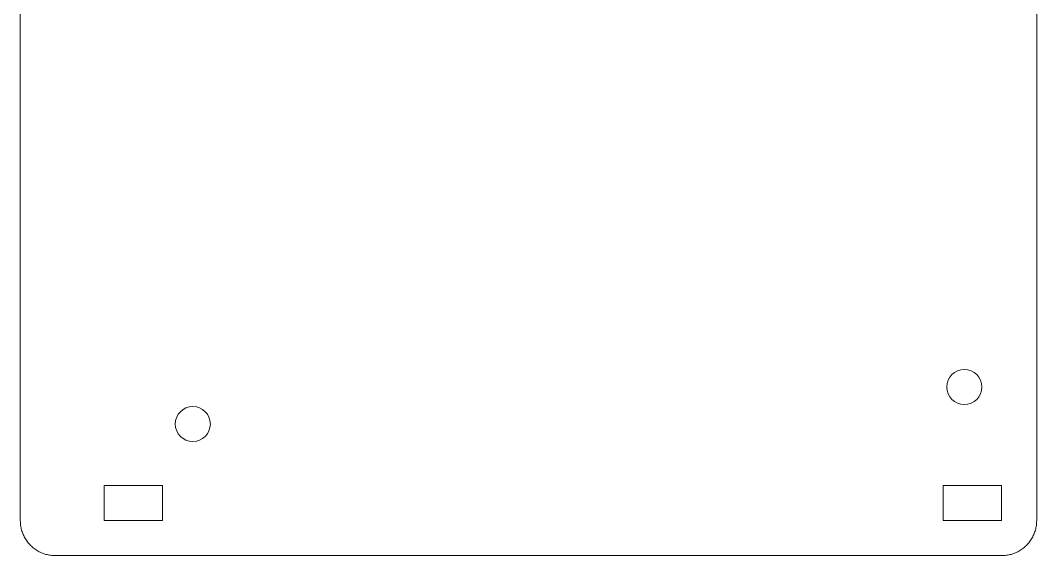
# Model space of a CAD drawing. Header units: millimetres. Extents: x 0 to 177, y 0 to 92.
# Drawn here: x 90 to 177, y 0 to 45.7 of the extents above; entities that cross this region are included whole.
import ezdxf

# ---------------------------------------------------------------- set-up
doc = ezdxf.new("R2010")
doc.units = ezdxf.units.MM
doc.header["$MEASUREMENT"] = 0
doc.layers.add('layer 1', color=7, linetype='Continuous')

msp = doc.modelspace()

# ---------------------------------------------------------------- linework, layer by layer
at = {"layer": 'layer 1', "lineweight": 9}
for points in [[(89.9999, 67.6598), (89.9999, 67.6598), (89.9999, 2.9564), (89.9999, 2.9564)], [(176.9998, 2.9564), (176.9998, 2.9564), (176.9998, 67.6598), (176.9998, 67.6598)], [(97.1834, 5.9564), (97.1834, 5.9564), (102.1834, 5.9564), (102.1834, 5.9564)], [(97.1834, 2.9564), (97.1834, 2.9564), (97.1834, 5.9564), (97.1834, 5.9564)], [(102.1834, 5.9564), (102.1834, 5.9564), (102.1834, 2.9564), (102.1834, 2.9564)], [(173.9998, 5.9564), (173.9998, 5.9564), (168.9998, 5.9564), (168.9998, 5.9564)], [(168.9998, 5.9564), (168.9998, 5.9564), (168.9998, 2.9564), (168.9998, 2.9564)], [(173.9998, 2.9564), (173.9998, 2.9564), (173.9998, 5.9564), (173.9998, 5.9564)], [(89.9999, 2.9564), (89.9999, 2.9564), (90.0017, 2.854), (90.0017, 2.854)], [(90.0017, 2.854), (90.0017, 2.854), (90.0069, 2.7517), (90.0069, 2.7517)], [(90.0069, 2.7517), (90.0069, 2.7517), (90.0157, 2.6496), (90.0157, 2.6496)], [(90.0157, 2.6496), (90.0157, 2.6496), (90.0279, 2.5479), (90.0279, 2.5479)], [(102.1834, 2.9564), (102.1834, 2.9564), (97.1834, 2.9564), (97.1834, 2.9564)], [(168.9998, 2.9564), (168.9998, 2.9564), (173.9998, 2.9564), (173.9998, 2.9564)], [(176.9719, 2.5479), (176.9719, 2.5479), (176.9841, 2.6496), (176.9841, 2.6496)], [(176.9841, 2.6496), (176.9841, 2.6496), (176.9929, 2.7517), (176.9929, 2.7517)], [(176.9929, 2.7517), (176.9929, 2.7517), (176.9981, 2.854), (176.9981, 2.854)], [(176.9981, 2.854), (176.9981, 2.854), (176.9998, 2.9564), (176.9998, 2.9564)], [(90.0279, 2.5479), (90.0279, 2.5479), (90.0436, 2.4467), (90.0436, 2.4467)], [(90.0436, 2.4467), (90.0436, 2.4467), (90.0627, 2.346), (90.0627, 2.346)], [(90.0627, 2.346), (90.0627, 2.346), (90.0852, 2.2461), (90.0852, 2.2461)], [(90.0852, 2.2461), (90.0852, 2.2461), (90.1112, 2.147), (90.1112, 2.147)], [(90.1112, 2.147), (90.1112, 2.147), (90.1405, 2.0489), (90.1405, 2.0489)], [(90.1405, 2.0489), (90.1405, 2.0489), (90.1732, 1.9518), (90.1732, 1.9518)], [(90.1732, 1.9518), (90.1732, 1.9518), (90.2091, 1.8558), (90.2091, 1.8558)], [(90.2091, 1.8558), (90.2091, 1.8558), (90.2483, 1.7612), (90.2483, 1.7612)], [(90.2483, 1.7612), (90.2483, 1.7612), (90.2907, 1.6679), (90.2907, 1.6679)], [(176.7091, 1.6679), (176.7091, 1.6679), (176.7515, 1.7612), (176.7515, 1.7612)], [(176.7515, 1.7612), (176.7515, 1.7612), (176.7907, 1.8558), (176.7907, 1.8558)], [(176.7907, 1.8558), (176.7907, 1.8558), (176.8266, 1.9518), (176.8266, 1.9518)], [(176.8266, 1.9518), (176.8266, 1.9518), (176.8593, 2.0489), (176.8593, 2.0489)], [(176.8593, 2.0489), (176.8593, 2.0489), (176.8886, 2.147), (176.8886, 2.147)], [(176.8886, 2.147), (176.8886, 2.147), (176.9146, 2.2461), (176.9146, 2.2461)], [(176.9146, 2.2461), (176.9146, 2.2461), (176.9371, 2.346), (176.9371, 2.346)], [(176.9371, 2.346), (176.9371, 2.346), (176.9562, 2.4467), (176.9562, 2.4467)], [(176.9562, 2.4467), (176.9562, 2.4467), (176.9719, 2.5479), (176.9719, 2.5479)], [(90.2907, 1.6679), (90.2907, 1.6679), (90.3363, 1.5762), (90.3363, 1.5762)], [(90.3363, 1.5762), (90.3363, 1.5762), (90.385, 1.4861), (90.385, 1.4861)], [(90.385, 1.4861), (90.385, 1.4861), (90.4367, 1.3976), (90.4367, 1.3976)], [(90.4367, 1.3976), (90.4367, 1.3976), (90.4914, 1.311), (90.4914, 1.311)], [(90.4914, 1.311), (90.4914, 1.311), (90.549, 1.2264), (90.549, 1.2264)], [(90.549, 1.2264), (90.549, 1.2264), (90.6095, 1.1437), (90.6095, 1.1437)], [(90.6095, 1.1437), (90.6095, 1.1437), (90.6728, 1.0631), (90.6728, 1.0631)], [(90.6728, 1.0631), (90.6728, 1.0631), (90.7388, 0.9848), (90.7388, 0.9848)], [(90.7388, 0.9848), (90.7388, 0.9848), (90.8074, 0.9087), (90.8074, 0.9087)], [(90.8074, 0.9087), (90.8074, 0.9087), (90.8786, 0.8351), (90.8786, 0.8351)], [(176.1212, 0.8351), (176.1212, 0.8351), (176.1924, 0.9087), (176.1924, 0.9087)], [(176.1924, 0.9087), (176.1924, 0.9087), (176.261, 0.9848), (176.261, 0.9848)], [(176.261, 0.9848), (176.261, 0.9848), (176.327, 1.0631), (176.327, 1.0631)], [(176.327, 1.0631), (176.327, 1.0631), (176.3903, 1.1437), (176.3903, 1.1437)], [(176.3903, 1.1437), (176.3903, 1.1437), (176.4508, 1.2264), (176.4508, 1.2264)], [(176.4508, 1.2264), (176.4508, 1.2264), (176.5084, 1.311), (176.5084, 1.311)], [(176.5084, 1.311), (176.5084, 1.311), (176.5631, 1.3976), (176.5631, 1.3976)], [(176.5631, 1.3976), (176.5631, 1.3976), (176.6148, 1.4861), (176.6148, 1.4861)], [(176.6148, 1.4861), (176.6148, 1.4861), (176.6635, 1.5762), (176.6635, 1.5762)], [(176.6635, 1.5762), (176.6635, 1.5762), (176.7091, 1.6679), (176.7091, 1.6679)], [(90.8786, 0.8351), (90.8786, 0.8351), (90.9523, 0.7639), (90.9523, 0.7639)], [(90.9523, 0.7639), (90.9523, 0.7639), (91.0283, 0.6953), (91.0283, 0.6953)], [(91.0283, 0.6953), (91.0283, 0.6953), (91.1067, 0.6293), (91.1067, 0.6293)], [(91.1067, 0.6293), (91.1067, 0.6293), (91.1872, 0.566), (91.1872, 0.566)], [(91.1872, 0.566), (91.1872, 0.566), (91.2699, 0.5055), (91.2699, 0.5055)], [(91.2699, 0.5055), (91.2699, 0.5055), (91.3546, 0.4479), (91.3546, 0.4479)], [(91.3546, 0.4479), (91.3546, 0.4479), (91.4412, 0.3931), (91.4412, 0.3931)], [(91.4412, 0.3931), (91.4412, 0.3931), (91.5296, 0.3414), (91.5296, 0.3414)], [(91.5296, 0.3414), (91.5296, 0.3414), (91.6198, 0.2927), (91.6198, 0.2927)], [(91.6198, 0.2927), (91.6198, 0.2927), (91.7115, 0.2472), (91.7115, 0.2472)], [(91.7115, 0.2472), (91.7115, 0.2472), (91.8047, 0.2048), (91.8047, 0.2048)], [(91.8047, 0.2048), (91.8047, 0.2048), (91.8994, 0.1656), (91.8994, 0.1656)], [(91.8994, 0.1656), (91.8994, 0.1656), (91.9953, 0.1296), (91.9953, 0.1296)], [(91.9953, 0.1296), (91.9953, 0.1296), (92.0924, 0.097), (92.0924, 0.097)], [(92.0924, 0.097), (92.0924, 0.097), (92.1906, 0.0676), (92.1906, 0.0676)], [(92.1906, 0.0676), (92.1906, 0.0676), (92.2897, 0.0417), (92.2897, 0.0417)], [(92.2897, 0.0417), (92.2897, 0.0417), (92.3896, 0.0191), (92.3896, 0.0191)], [(92.3896, 0.0191), (92.3896, 0.0191), (92.4902, 0), (92.4902, 0)], [(92.4902, 0), (92.4902, 0), (92.5915, -0.0157), (92.5915, -0.0157)], [(174.4083, -0.0157), (174.4083, -0.0157), (174.5096, 0), (174.5096, 0)], [(174.5096, 0), (174.5096, 0), (174.6102, 0.0191), (174.6102, 0.0191)], [(174.6102, 0.0191), (174.6102, 0.0191), (174.7101, 0.0417), (174.7101, 0.0417)], [(174.7101, 0.0417), (174.7101, 0.0417), (174.8092, 0.0676), (174.8092, 0.0676)], [(174.8092, 0.0676), (174.8092, 0.0676), (174.9074, 0.097), (174.9074, 0.097)], [(174.9074, 0.097), (174.9074, 0.097), (175.0045, 0.1296), (175.0045, 0.1296)], [(175.0045, 0.1296), (175.0045, 0.1296), (175.1004, 0.1656), (175.1004, 0.1656)], [(175.1004, 0.1656), (175.1004, 0.1656), (175.1951, 0.2048), (175.1951, 0.2048)], [(175.1951, 0.2048), (175.1951, 0.2048), (175.2883, 0.2472), (175.2883, 0.2472)], [(175.2883, 0.2472), (175.2883, 0.2472), (175.38, 0.2927), (175.38, 0.2927)], [(175.38, 0.2927), (175.38, 0.2927), (175.4702, 0.3414), (175.4702, 0.3414)], [(175.4702, 0.3414), (175.4702, 0.3414), (175.5586, 0.3931), (175.5586, 0.3931)], [(175.5586, 0.3931), (175.5586, 0.3931), (175.6452, 0.4479), (175.6452, 0.4479)], [(175.6452, 0.4479), (175.6452, 0.4479), (175.7299, 0.5055), (175.7299, 0.5055)], [(175.7299, 0.5055), (175.7299, 0.5055), (175.8126, 0.566), (175.8126, 0.566)], [(175.8126, 0.566), (175.8126, 0.566), (175.8931, 0.6293), (175.8931, 0.6293)], [(175.8931, 0.6293), (175.8931, 0.6293), (175.9715, 0.6953), (175.9715, 0.6953)], [(175.9715, 0.6953), (175.9715, 0.6953), (176.0475, 0.7639), (176.0475, 0.7639)], [(176.0475, 0.7639), (176.0475, 0.7639), (176.1212, 0.8351), (176.1212, 0.8351)], [(92.5915, -0.0157), (92.5915, -0.0157), (92.6932, -0.0279), (92.6932, -0.0279)], [(92.6932, -0.0279), (92.6932, -0.0279), (92.7952, -0.0366), (92.7952, -0.0366)], [(92.7952, -0.0366), (92.7952, -0.0366), (92.8975, -0.0419), (92.8975, -0.0419)], [(92.8975, -0.0419), (92.8975, -0.0419), (92.9999, -0.0436), (92.9999, -0.0436)], [(92.9999, -0.0436), (92.9999, -0.0436), (173.9998, -0.0436), (173.9998, -0.0436)], [(173.9998, -0.0436), (173.9998, -0.0436), (174.1023, -0.0419), (174.1023, -0.0419)], [(174.1023, -0.0419), (174.1023, -0.0419), (174.2046, -0.0366), (174.2046, -0.0366)], [(174.2046, -0.0366), (174.2046, -0.0366), (174.3066, -0.0279), (174.3066, -0.0279)], [(174.3066, -0.0279), (174.3066, -0.0279), (174.4083, -0.0157), (174.4083, -0.0157)]]:
    msp.add_open_spline(points, degree=3, dxfattribs=at)
for points in [[(172.3055, 14.3849), (172.3055, 15.2133), (171.6339, 15.8849), (170.8055, 15.8849), (170.8055, 15.8849), (169.977, 15.8849), (169.3055, 15.2133), (169.3055, 14.3849), (169.3055, 14.3849), (169.3055, 13.5565), (169.977, 12.8849), (170.8055, 12.8849), (170.8055, 12.8849), (171.6339, 12.8849), (172.3055, 13.5565), (172.3055, 14.3849)], [(106.2655, 11.2099), (106.2655, 12.0383), (105.5939, 12.7099), (104.7655, 12.7099), (104.7655, 12.7099), (103.937, 12.7099), (103.2655, 12.0383), (103.2655, 11.2099), (103.2655, 11.2099), (103.2655, 10.3815), (103.937, 9.7099), (104.7655, 9.7099), (104.7655, 9.7099), (105.5939, 9.7099), (106.2655, 10.3815), (106.2655, 11.2099)]]:
    msp.add_open_spline(points, degree=3, knots=[0, 0, 0, 0, 0.25, 0.25, 0.25, 0.25, 0.5, 0.5, 0.5, 0.5, 0.75, 0.75, 0.75, 0.75, 1, 1, 1, 1], dxfattribs=at)

doc.saveas('drawing.dxf')
